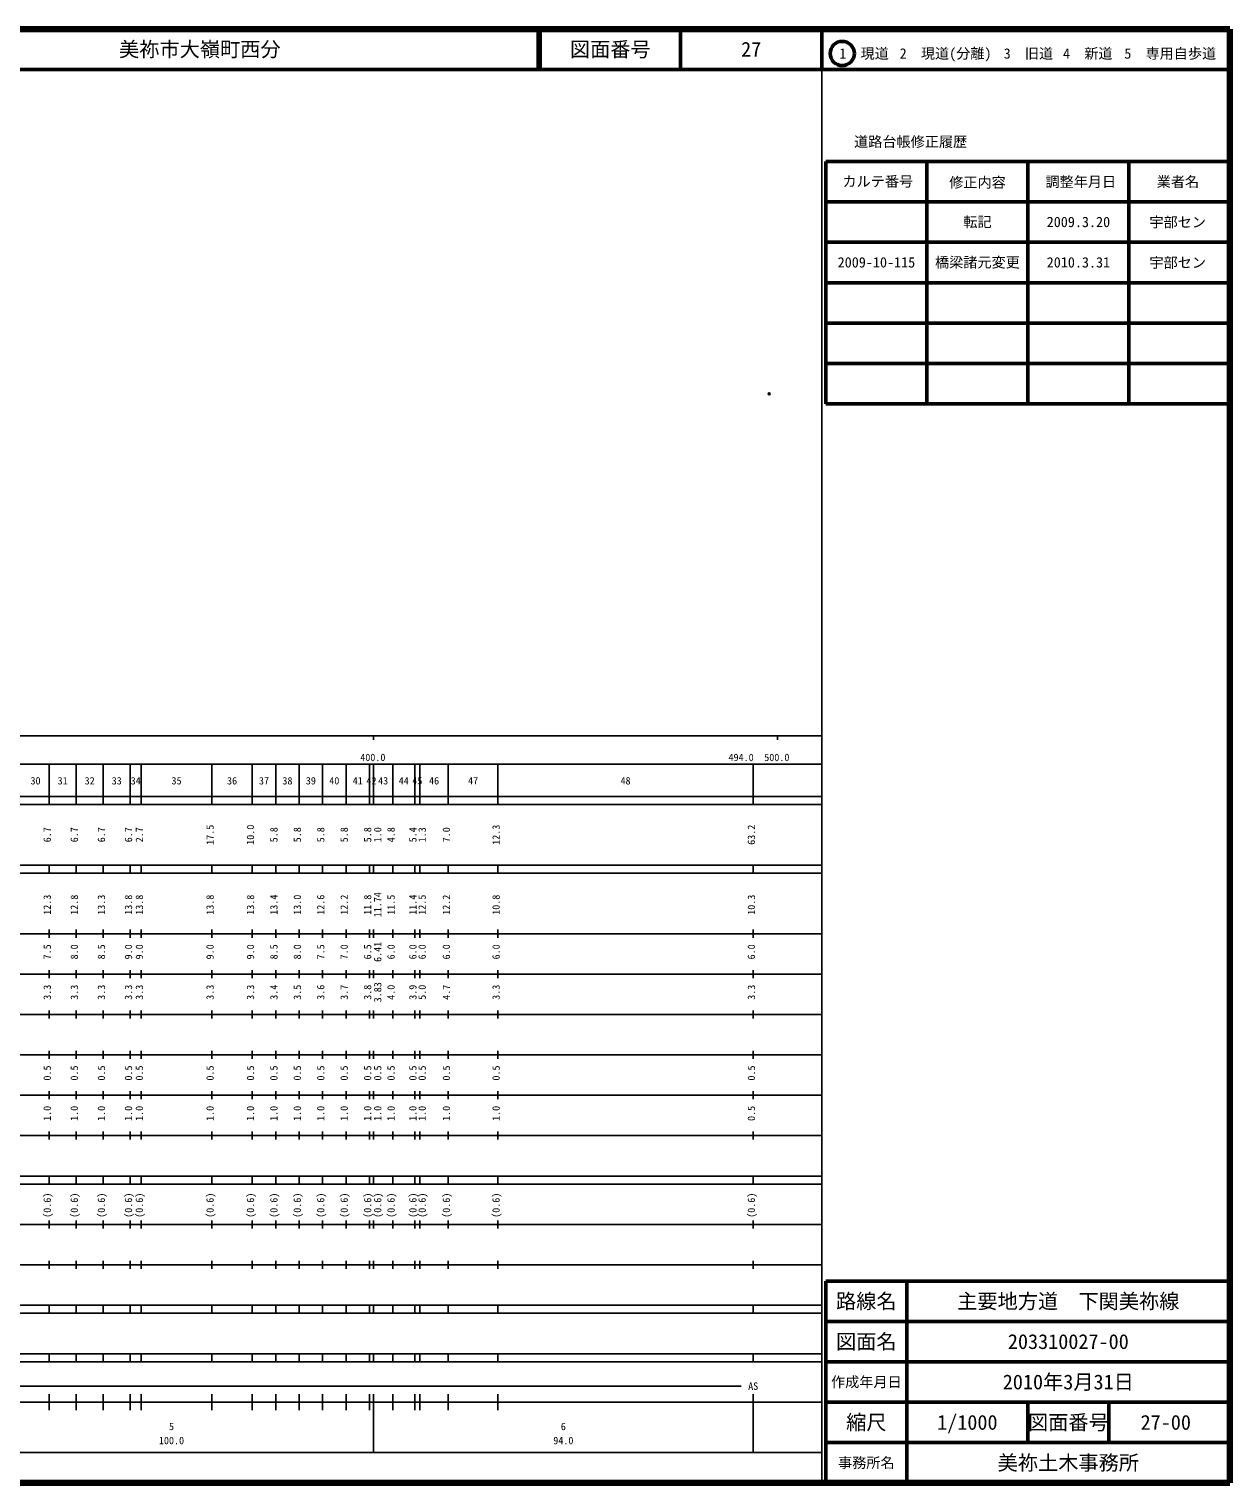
# Model space of a CAD drawing. Units: millimetres on the paper. Extents: x 40 to 680, y 20 to 380.
# Drawn here: x 382.7 to 680, y 20 to 380 of the extents above; entities that cross this region are included whole.
import ezdxf
from ezdxf.enums import TextEntityAlignment as Align

# ---------------------------------------------------------------- set-up
doc = ezdxf.new("R2010")
doc.units = ezdxf.units.MM
doc.header["$PDMODE"] = 32
doc.header["$PDSIZE"] = 0.5
doc.layers.add('S-OTRS', color=6, linetype='Continuous')
doc.layers.add('S-TTL-TXT', color=7, linetype='Continuous')
for name, color, linetype, lineweight in [('S-TTL', 2, 'Continuous', 140), ('S-TTL-BAND', 7, 'Continuous', 25), ('S-TTL-FRAM', 2, 'Continuous', 50), ('S-TTL-LINE', 7, 'Continuous', 50)]:
    doc.layers.add(name, color=color, linetype=linetype, lineweight=lineweight)
doc.styles.add('ＭＳ ゴシック', font='')
doc.styles.get('ＭＳ ゴシック').set_extended_font_data('MS Gothic')

msp = doc.modelspace()

# ---------------------------------------------------------------- linework, layer by layer
at = {"layer": 'S-OTRS'}
msp.add_point((565.971, 289.703), dxfattribs=at)
at = {"layer": 'S-TTL'}
for p, q in [((680, 380), (40, 380)), ((680, 20), (680, 380)), ((40, 20), (680, 20))]:
    msp.add_line(p, q, dxfattribs=at)
at = {"layer": 'S-TTL-BAND'}
for p, q in [((579, 20), (579, 370)), ((40, 205), (579, 205)), ((468, 205), (468, 204)), ((568, 205), (568, 204)), ((68, 198), (579, 198)), ((387.7, 188), (387.7, 198)), ((394.4, 188), (394.4, 198)), ((401.1, 188), (401.1, 198)), ((407.8, 188), (407.8, 198)), ((410.5, 188), (410.5, 198)), ((428, 188), (428, 198)), ((438, 188), (438, 198)), ((443.8, 188), (443.8, 198)), ((449.6, 188), (449.6, 198)), ((455.4, 188), (455.4, 198)), ((461.2, 188), (461.2, 198)), ((467, 188), (467, 198)), ((468, 188), (468, 198)), ((472.8, 188), (472.8, 198)), ((478.2, 188), (478.2, 198)), ((479.5, 188), (479.5, 198)), ((486.5, 188), (486.5, 198)), ((498.8, 188), (498.8, 198)), ((562, 188), (562, 198)), ((40, 190), (579, 190)), ((40, 188), (579, 188)), ((40, 173), (579, 173)), ((387.7, 171), (387.7, 173)), ((394.4, 171), (394.4, 173)), ((401.1, 171), (401.1, 173)), ((407.8, 171), (407.8, 173)), ((410.5, 171), (410.5, 173)), ((428, 171), (428, 173)), ((438, 171), (438, 173)), ((443.8, 171), (443.8, 173)), ((449.6, 171), (449.6, 173)), ((455.4, 171), (455.4, 173)), ((461.2, 171), (461.2, 173)), ((467, 171), (467, 173)), ((468, 171), (468, 173)), ((472.8, 171), (472.8, 173)), ((478.2, 171), (478.2, 173)), ((479.5, 171), (479.5, 173)), ((486.5, 171), (486.5, 173)), ((498.8, 171), (498.8, 173)), ((562, 171), (562, 173)), ((40, 171), (579, 171)), ((40, 156), (579, 156)), ((387.7, 155), (387.7, 157)), ((394.4, 155), (394.4, 157)), ((401.1, 155), (401.1, 157)), ((407.8, 155), (407.8, 157)), ((410.5, 155), (410.5, 157)), ((428, 155), (428, 157)), ((438, 155), (438, 157)), ((443.8, 155), (443.8, 157)), ((449.6, 155), (449.6, 157)), ((455.4, 155), (455.4, 157)), ((461.2, 155), (461.2, 157)), ((467, 155), (467, 157)), ((468, 155), (468, 157)), ((472.8, 155), (472.8, 157)), ((478.2, 155), (478.2, 157)), ((479.5, 155), (479.5, 157)), ((486.5, 155), (486.5, 157)), ((498.8, 155), (498.8, 157)), ((562, 155), (562, 157)), ((46, 146), (579, 146)), ((387.7, 145), (387.7, 147)), ((394.4, 145), (394.4, 147)), ((401.1, 145), (401.1, 147)), ((407.8, 145), (407.8, 147)), ((410.5, 145), (410.5, 147)), ((428, 145), (428, 147)), ((438, 145), (438, 147)), ((443.8, 145), (443.8, 147)), ((449.6, 145), (449.6, 147)), ((455.4, 145), (455.4, 147)), ((461.2, 145), (461.2, 147)), ((467, 145), (467, 147)), ((468, 145), (468, 147)), ((472.8, 145), (472.8, 147)), ((478.2, 145), (478.2, 147)), ((479.5, 145), (479.5, 147)), ((486.5, 145), (486.5, 147)), ((498.8, 145), (498.8, 147)), ((562, 145), (562, 147)), ((387.7, 135), (387.7, 137)), ((394.4, 135), (394.4, 137)), ((401.1, 135), (401.1, 137)), ((407.8, 135), (407.8, 137)), ((410.5, 135), (410.5, 137)), ((428, 135), (428, 137)), ((438, 135), (438, 137)), ((443.8, 135), (443.8, 137)), ((449.6, 135), (449.6, 137)), ((455.4, 135), (455.4, 137)), ((461.2, 135), (461.2, 137)), ((467, 135), (467, 137)), ((468, 135), (468, 137)), ((472.8, 135), (472.8, 137)), ((478.2, 135), (478.2, 137)), ((479.5, 135), (479.5, 137)), ((486.5, 135), (486.5, 137)), ((498.8, 135), (498.8, 137)), ((562, 135), (562, 137)), ((52, 136), (579, 136)), ((46, 126), (579, 126)), ((387.7, 125), (387.7, 127)), ((394.4, 125), (394.4, 127)), ((401.1, 125), (401.1, 127)), ((407.8, 125), (407.8, 127)), ((410.5, 125), (410.5, 127)), ((428, 125), (428, 127)), ((438, 125), (438, 127)), ((443.8, 125), (443.8, 127)), ((449.6, 125), (449.6, 127)), ((455.4, 125), (455.4, 127)), ((461.2, 125), (461.2, 127)), ((467, 125), (467, 127)), ((468, 125), (468, 127)), ((472.8, 125), (472.8, 127)), ((478.2, 125), (478.2, 127)), ((479.5, 125), (479.5, 127)), ((486.5, 125), (486.5, 127)), ((498.8, 125), (498.8, 127)), ((562, 125), (562, 127)), ((52, 116), (579, 116)), ((387.7, 115), (387.7, 117)), ((394.4, 115), (394.4, 117)), ((401.1, 115), (401.1, 117)), ((407.8, 115), (407.8, 117)), ((410.5, 115), (410.5, 117)), ((428, 115), (428, 117)), ((438, 115), (438, 117)), ((443.8, 115), (443.8, 117)), ((449.6, 115), (449.6, 117)), ((455.4, 115), (455.4, 117)), ((461.2, 115), (461.2, 117)), ((467, 115), (467, 117)), ((468, 115), (468, 117)), ((472.8, 115), (472.8, 117)), ((478.2, 115), (478.2, 117)), ((479.5, 115), (479.5, 117)), ((486.5, 115), (486.5, 117)), ((498.8, 115), (498.8, 117)), ((562, 115), (562, 117)), ((46, 106), (579, 106)), ((387.7, 105), (387.7, 107)), ((394.4, 105), (394.4, 107)), ((401.1, 105), (401.1, 107)), ((407.8, 105), (407.8, 107)), ((410.5, 105), (410.5, 107)), ((428, 105), (428, 107)), ((438, 105), (438, 107)), ((443.8, 105), (443.8, 107)), ((449.6, 105), (449.6, 107)), ((455.4, 105), (455.4, 107)), ((461.2, 105), (461.2, 107)), ((467, 105), (467, 107)), ((468, 105), (468, 107)), ((472.8, 105), (472.8, 107)), ((478.2, 105), (478.2, 107)), ((479.5, 105), (479.5, 107)), ((486.5, 105), (486.5, 107)), ((498.8, 105), (498.8, 107)), ((562, 105), (562, 107)), ((40, 96), (579, 96)), ((40, 94), (579, 94)), ((387.7, 94), (387.7, 96)), ((394.4, 94), (394.4, 96)), ((401.1, 94), (401.1, 96)), ((407.8, 94), (407.8, 96)), ((410.5, 94), (410.5, 96)), ((428, 94), (428, 96)), ((438, 94), (438, 96)), ((443.8, 94), (443.8, 96)), ((449.6, 94), (449.6, 96)), ((455.4, 94), (455.4, 96)), ((461.2, 94), (461.2, 96)), ((467, 94), (467, 96)), ((468, 94), (468, 96)), ((472.8, 94), (472.8, 96)), ((478.2, 94), (478.2, 96)), ((479.5, 94), (479.5, 96)), ((486.5, 94), (486.5, 96)), ((498.8, 94), (498.8, 96)), ((562, 94), (562, 96)), ((49, 84), (579, 84)), ((387.7, 83), (387.7, 85)), ((394.4, 83), (394.4, 85)), ((401.1, 83), (401.1, 85)), ((407.8, 83), (407.8, 85)), ((410.5, 83), (410.5, 85)), ((428, 83), (428, 85)), ((438, 83), (438, 85)), ((443.8, 83), (443.8, 85)), ((449.6, 83), (449.6, 85)), ((455.4, 83), (455.4, 85)), ((461.2, 83), (461.2, 85)), ((467, 83), (467, 85)), ((468, 83), (468, 85)), ((472.8, 83), (472.8, 85)), ((478.2, 83), (478.2, 85)), ((479.5, 83), (479.5, 85)), ((486.5, 83), (486.5, 85)), ((498.8, 83), (498.8, 85)), ((562, 83), (562, 85)), ((40, 74), (579, 74)), ((387.7, 73), (387.7, 75)), ((394.4, 73), (394.4, 75)), ((401.1, 73), (401.1, 75)), ((407.8, 73), (407.8, 75)), ((410.5, 73), (410.5, 75)), ((428, 73), (428, 75)), ((438, 73), (438, 75)), ((443.8, 73), (443.8, 75)), ((449.6, 73), (449.6, 75)), ((455.4, 73), (455.4, 75)), ((461.2, 73), (461.2, 75)), ((467, 73), (467, 75)), ((468, 73), (468, 75)), ((472.8, 73), (472.8, 75)), ((478.2, 73), (478.2, 75)), ((479.5, 73), (479.5, 75)), ((486.5, 73), (486.5, 75)), ((498.8, 73), (498.8, 75)), ((562, 73), (562, 75)), ((40, 64), (579, 64)), ((40, 62), (579, 62)), ((387.7, 62), (387.7, 64)), ((394.4, 62), (394.4, 64)), ((401.1, 62), (401.1, 64)), ((407.8, 62), (407.8, 64)), ((410.5, 62), (410.5, 64)), ((428, 62), (428, 64)), ((438, 62), (438, 64)), ((443.8, 62), (443.8, 64)), ((449.6, 62), (449.6, 64)), ((455.4, 62), (455.4, 64)), ((461.2, 62), (461.2, 64)), ((467, 62), (467, 64)), ((468, 62), (468, 64)), ((472.8, 62), (472.8, 64)), ((478.2, 62), (478.2, 64)), ((479.5, 62), (479.5, 64)), ((486.5, 62), (486.5, 64)), ((498.8, 62), (498.8, 64)), ((562, 62), (562, 64)), ((40, 52), (579, 52)), ((387.7, 50), (387.7, 52)), ((394.4, 50), (394.4, 52)), ((401.1, 50), (401.1, 52)), ((407.8, 50), (407.8, 52)), ((410.5, 50), (410.5, 52)), ((428, 50), (428, 52)), ((438, 50), (438, 52)), ((443.8, 50), (443.8, 52)), ((449.6, 50), (449.6, 52)), ((455.4, 50), (455.4, 52)), ((461.2, 50), (461.2, 52)), ((467, 50), (467, 52)), ((468, 50), (468, 52)), ((472.8, 50), (472.8, 52)), ((478.2, 50), (478.2, 52)), ((479.5, 50), (479.5, 52)), ((486.5, 50), (486.5, 52)), ((498.8, 50), (498.8, 52)), ((562, 50), (562, 52)), ((40, 50), (579, 50)), ((71, 44), (559, 44)), ((40, 40), (579, 40)), ((387.7, 38), (387.7, 42)), ((394.4, 38), (394.4, 42)), ((401.1, 38), (401.1, 42)), ((407.8, 38), (407.8, 42)), ((410.5, 38), (410.5, 42)), ((428, 38), (428, 42)), ((438, 38), (438, 42)), ((443.8, 38), (443.8, 42)), ((449.6, 38), (449.6, 42)), ((455.4, 38), (455.4, 42)), ((461.2, 38), (461.2, 42)), ((467, 38), (467, 42)), ((468, 27.5), (468, 42)), ((472.8, 38), (472.8, 42)), ((478.2, 38), (478.2, 42)), ((479.5, 38), (479.5, 42)), ((486.5, 38), (486.5, 42)), ((498.8, 38), (498.8, 42)), ((562, 27.5), (562, 42)), ((68, 27.5), (579, 27.5))]:
    msp.add_line(p, q, dxfattribs=at)
at = {"layer": 'S-TTL-FRAM'}
for p, q in [((580, 347.197), (580, 287.197)), ((580, 347.197), (680, 347.197)), ((580, 287.197), (680, 287.197)), ((680, 70), (580, 70)), ((580, 70), (580, 20))]:
    msp.add_line(p, q, dxfattribs=at)
at = {"layer": 'S-TTL-LINE'}
for p, q in [((508.747, 380), (508.747, 370)), ((509.247, 380), (509.247, 370)), ((543.997, 380), (543.997, 370)), ((579, 380), (579, 370)), ((40, 370), (680, 370)), ((605, 347.197), (605, 287.197)), ((630, 347.197), (630, 287.197)), ((655, 347.197), (655, 287.197)), ((580, 337.197), (680, 337.197)), ((580, 327.197), (680, 327.197)), ((580, 317.197), (680, 317.197)), ((580, 307.197), (680, 307.197)), ((580, 297.197), (680, 297.197)), ((600, 70), (600, 20)), ((680, 60), (580, 60)), ((680, 50), (580, 50)), ((680, 40), (580, 40)), ((630, 40), (630, 30)), ((650, 40), (650, 30)), ((680, 30), (580, 30))]:
    msp.add_line(p, q, dxfattribs=at)
msp.add_circle((584.031, 373.958), 3, dxfattribs=at)

# ---------------------------------------------------------------- texts
at = {"layer": 'S-TTL-BAND', "style": 'ＭＳ ゴシック'}
for s, p in [('400.0', (467.844, 198.195)), ('494.0', (559, 198.195)), ('500.0', (567.844, 198.195)), ('30', (384.35, 192.405)), ('31', (391.05, 192.405)), ('32', (397.75, 192.405)), ('33', (404.45, 192.405)), ('34', (409.15, 192.405)), ('35', (419.25, 192.405)), ('36', (433, 192.405)), ('37', (440.9, 192.405)), ('38', (446.7, 192.405)), ('39', (452.5, 192.405)), ('40', (458.3, 192.405)), ('41', (464.1, 192.405)), ('42', (467.5, 192.405)), ('43', (470.4, 192.405)), ('44', (475.5, 192.405)), ('45', (478.85, 192.405)), ('46', (483, 192.405)), ('47', (492.65, 192.405)), ('48', (530.4, 192.405)), ('AS', (562, 42.5)), ('5', (418, 32.523)), ('6', (515, 32.523)), ('100.0', (418, 29.033)), ('94.0', (515, 29.033))]:
    msp.add_text(s, height=1.833, dxfattribs=at).set_placement(p, align=Align.BOTTOM_CENTER)
for s, p in [('6.7', (388.7, 180.5)), ('6.7', (395.4, 180.5)), ('6.7', (402.1, 180.5)), ('6.7', (408.8, 180.5)), ('2.7', (411.5, 180.5)), ('17.5', (429, 180.5)), ('10.0', (439, 180.5)), ('5.8', (444.8, 180.5)), ('5.8', (450.6, 180.5)), ('5.8', (456.4, 180.5)), ('5.8', (462.2, 180.5)), ('5.8', (468, 180.5)), ('1.0', (470.5, 180.5)), ('4.8', (473.8, 180.5)), ('5.4', (479.2, 180.5)), ('1.3', (481.5, 180.5)), ('7.0', (487.5, 180.5)), ('12.3', (499.8, 180.5)), ('63.2', (563, 180.5)), ('11.74', (470.5, 163.174)), ('12.3', (388.7, 163.174)), ('12.8', (395.4, 163.174)), ('13.3', (402.1, 163.174)), ('13.8', (408.8, 163.174)), ('13.8', (411.5, 163.174)), ('13.8', (429, 163.174)), ('13.8', (439, 163.174)), ('13.4', (444.8, 163.174)), ('13.0', (450.6, 163.174)), ('12.6', (456.4, 163.174)), ('12.2', (462.2, 163.174)), ('11.8', (468, 163.174)), ('11.5', (473.8, 163.174)), ('11.4', (479.2, 163.174)), ('12.5', (481.5, 163.174)), ('12.2', (487.5, 163.174)), ('10.8', (499.8, 163.174)), ('10.3', (563, 163.174)), ('7.5', (388.7, 151.5)), ('8.0', (395.4, 151.5)), ('8.5', (402.1, 151.5)), ('9.0', (408.8, 151.5)), ('9.0', (411.5, 151.5)), ('9.0', (429, 151.5)), ('9.0', (439, 151.5)), ('8.5', (444.8, 151.5)), ('8.0', (450.6, 151.5)), ('7.5', (456.4, 151.5)), ('7.0', (462.2, 151.5)), ('6.5', (468, 151.5)), ('6.41', (470.5, 151.5)), ('6.0', (473.8, 151.5)), ('6.0', (479.2, 151.5)), ('6.0', (481.5, 151.5)), ('6.0', (487.5, 151.5)), ('6.0', (499.8, 151.5)), ('6.0', (563, 151.5)), ('3.3', (388.7, 141.5)), ('3.3', (395.4, 141.5)), ('3.3', (402.1, 141.5)), ('3.3', (408.8, 141.5)), ('3.3', (411.5, 141.5)), ('3.3', (429, 141.5)), ('3.3', (439, 141.5)), ('3.4', (444.8, 141.5)), ('3.5', (450.6, 141.5)), ('3.6', (456.4, 141.5)), ('3.7', (462.2, 141.5)), ('3.8', (468, 141.5)), ('3.83', (470.5, 141.5)), ('4.0', (473.8, 141.5)), ('3.9', (479.2, 141.5)), ('5.0', (481.5, 141.5)), ('4.7', (487.5, 141.5)), ('3.3', (499.8, 141.5)), ('3.3', (563, 141.5)), ('0.5', (388.7, 121.5)), ('0.5', (395.4, 121.5)), ('0.5', (402.1, 121.5)), ('0.5', (408.8, 121.5)), ('0.5', (411.5, 121.5)), ('0.5', (429, 121.5)), ('0.5', (439, 121.5)), ('0.5', (444.8, 121.5)), ('0.5', (450.6, 121.5)), ('0.5', (456.4, 121.5)), ('0.5', (462.2, 121.5)), ('0.5', (468, 121.5)), ('0.5', (470.5, 121.5)), ('0.5', (473.8, 121.5)), ('0.5', (479.2, 121.5)), ('0.5', (481.5, 121.5)), ('0.5', (487.5, 121.5)), ('0.5', (499.8, 121.5)), ('0.5', (563, 121.5)), ('1.0', (388.7, 111.5)), ('1.0', (395.4, 111.5)), ('1.0', (402.1, 111.5)), ('1.0', (408.8, 111.5)), ('1.0', (411.5, 111.5)), ('1.0', (429, 111.5)), ('1.0', (439, 111.5)), ('1.0', (444.8, 111.5)), ('1.0', (450.6, 111.5)), ('1.0', (456.4, 111.5)), ('1.0', (462.2, 111.5)), ('1.0', (468, 111.5)), ('1.0', (470.5, 111.5)), ('1.0', (473.8, 111.5)), ('1.0', (479.2, 111.5)), ('1.0', (481.5, 111.5)), ('1.0', (487.5, 111.5)), ('1.0', (499.8, 111.5)), ('0.5', (563, 111.5)), ('(0.6)', (388.7, 88.764)), ('(0.6)', (395.4, 88.764)), ('(0.6)', (402.1, 88.764)), ('(0.6)', (408.8, 88.764)), ('(0.6)', (411.5, 88.764)), ('(0.6)', (429, 88.764)), ('(0.6)', (439, 88.764)), ('(0.6)', (444.8, 88.764)), ('(0.6)', (450.6, 88.764)), ('(0.6)', (456.4, 88.764)), ('(0.6)', (462.2, 88.764)), ('(0.6)', (468, 88.764)), ('(0.6)', (470.5, 88.764)), ('(0.6)', (473.8, 88.764)), ('(0.6)', (479.2, 88.764)), ('(0.6)', (481.5, 88.764)), ('(0.6)', (487.5, 88.764)), ('(0.6)', (499.8, 88.764)), ('(0.6)', (563, 88.764))]:
    msp.add_text(s, height=1.833, rotation=90, dxfattribs=at).set_placement(p, align=Align.BOTTOM_CENTER)
at = {"layer": 'S-TTL-TXT', "style": 'ＭＳ ゴシック'}
msp.add_text('美祢市大嶺町西分', height=3.666, dxfattribs=at).set_placement((405.024, 375), align=Align.MIDDLE_LEFT)
for s, height, p in [('図面番号', 3.666, (526.622, 375)), ('27', 3.666, (561.497, 375)), ('1\u3000現道', 2.566, (589.448, 373.958)), ('2\u3000現道(分離)', 2.566, (609.619, 373.958)), ('3\u3000旧道', 2.566, (630.121, 373.958)), ('4\u3000新道', 2.566, (644.824, 373.958)), ('5\u3000専用自歩道', 2.566, (665.228, 373.958)), ('道路台帳修正履歴', 2.566, (600.968, 352.113)), ('カルテ番号', 2.566, (592.839, 342.277)), ('修正内容', 2.566, (617.509, 342.023)), ('調整年月日', 2.566, (643.089, 342.197)), ('業者名', 2.566, (667.134, 342.197)), ('転記', 2.566, (617.5, 332.245)), ('2009.3.20', 2.566, (642.5, 332.245)), ('宇部セン', 2.566, (667.077, 332.189)), ('2009-10-115', 2.566, (592.5, 322.245)), ('橋梁諸元変更', 2.566, (617.5, 322.245)), ('2010.3.31', 2.566, (642.5, 322.245)), ('宇部セン', 2.566, (667.077, 322.189)), ('路線名', 3.666, (590, 65)), ('路線名', 3.666, (590, 65)), ('主要地方道\u3000下関美祢線', 3.666, (640, 65)), ('図面名', 3.666, (590, 55)), ('図面名', 3.666, (590, 55)), ('203310027-00', 3.666, (640, 55)), ('2010年3月31日', 3.666, (640, 45)), ('作成年月日', 2.566, (590, 45)), ('作成年月日', 2.566, (590, 45)), ('縮尺', 3.666, (590, 35)), ('縮尺', 3.666, (590, 35)), ('1/1000', 3.666, (615, 35)), ('図面番号', 3.666, (640, 35)), ('図面番号', 3.666, (640, 35)), ('27-00', 3.666, (664.125, 35)), ('事務所名', 2.566, (590, 25)), ('事務所名', 2.566, (590, 25)), ('美祢土木事務所', 3.666, (640, 25))]:
    msp.add_text(s, height=height, dxfattribs=at).set_placement(p, align=Align.MIDDLE_CENTER)

doc.saveas('drawing.dxf')
